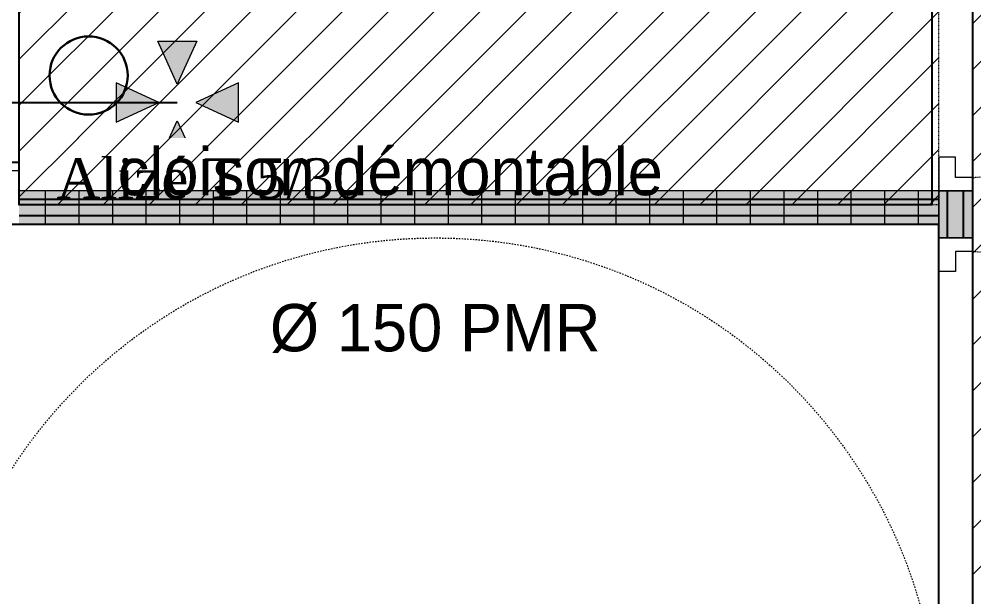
# Model space of a CAD drawing. Header units: centimetres. Extents: x 1724 to 19617, y -6503 to 8072.
# Drawn here: x 5291.1 to 5433.3, y 3978 to 4064 of the extents above; entities that cross this region are included whole.
import ezdxf

# ---------------------------------------------------------------- set-up
doc = ezdxf.new("R2010")
doc.units = ezdxf.units.CM
for name, pattern in [('Style de ligne -13', [0.147638, 0.098425, -0.049213]), ('Style de ligne -18', [0.164042, 0.054681, -0.109361]), ('Style de ligne -5', [0.20828, 0.069425, -0.138855]), ('VW-01', [0.41656, 0.20828, -0.20828])]:
    doc.linetypes.add(name, pattern=pattern)
for name, color, linetype, lineweight in [('B amÈnagement intÈrieur', 7, 'Continuous', 5), ('B Faux plafonds-1', 7, 'Continuous', 5), ('B GÈnÈral', 7, 'Continuous', 5), ('F REMPLISSAGE-vert clair-1', 7, 'Continuous', 5), ('F REMPLISSAGE-vert foncÈ', 7, 'Continuous', 5), ('F REMPLISSAGE-vert hachurÈ', 7, 'Continuous', 5)]:
    doc.layers.add(name, color=color, linetype=linetype, lineweight=lineweight)
for name, color, linetype in [('B aménagement intérieur', 252, 'Continuous'), ('B Faux plafonds', 252, 'Continuous'), ('B Général', 252, 'Continuous'), ('C ANNOTATIONS-PMR', 252, 'Style de ligne -5'), ('C ANNOTATIONS-prestations', 252, 'Continuous'), ('D SURFACES-shab', 252, 'Continuous'), ('F REMPLISSAGE-vert clair', 252, 'Continuous'), ('F REMPLISSAGE-vert foncé', 252, 'Continuous'), ('F REMPLISSAGE-vert hachuré', 252, 'Continuous'), ('prlm-ELEC-CFO', 1, 'Continuous'), ('prlm-VMC', 93, 'Continuous')]:
    doc.layers.add(name, color=color, linetype=linetype)
doc.styles.add('Eurostile', font='Eurosti.TTF')
doc.styles.add('Eurostile (italic)', font='Eurostib.TTF')
doc.styles.add('prlm-vmc', font='pala.ttf', dxfattribs={"height": 14})
pattern_1 = [(45, (0.0456, -2.7174), (-3.5277778, 3.3072917), [])]
pattern_2 = [(270, (0.0456, -1.2713), (-5, 5e-14), [])]

# ---------------------------------------------------------------- blocks, each defined once
blk = doc.blocks.new('xi.bep')
at = {"layer": 'prlm-VMC', "linetype": 'ByBlock', "lineweight": 5}
h = blk.add_hatch(color=0, dxfattribs=at)
h.paths.add_polyline_path([(0, 2.74), (2.92, 9.1), (-2.92, 9.1)])
h.paths.add_polyline_path([(9.1, -2.92), (9.1, 2.92), (2.74, 0)])
h.paths.add_polyline_path([(2.92, -9.1), (0, -2.74), (-2.92, -9.1)])
h.paths.add_polyline_path([(-9.1, -2.92), (-2.74, 0), (-9.1, 2.92)])
at = {"layer": 'prlm-VMC', "color": 0, "linetype": 'ByBlock', "lineweight": 5, "flags": 128}
for points in [[(2.92, 9.1), (-2.92, 9.1), (0, 2.74)], [(-9.1, -2.92), (-9.1, 2.92), (-2.74, 0)], [(9.1, 2.92), (9.1, -2.92), (2.74, 0)], [(-2.92, -9.1), (2.92, -9.1), (0, -2.74)]]:
    blk.add_lwpolyline(points, close=True, dxfattribs=at)
blk = doc.blocks.new('G 100_80')
at = {"layer": 'B Général', "color": 7, "linetype": 'Continuous', "lineweight": 5}
blk.add_line((48.52, 43.75), (48.52, -43.75), dxfattribs=at)
at = {"layer": 'B Général', "color": 7, "linetype": 'Continuous', "lineweight": 5, "flags": 128}
blk.add_lwpolyline([(9.5, -45), (9.5, 45), (48.52, 45), (48.52, -45)], close=True, dxfattribs=at)
at = {"layer": 'C ANNOTATIONS-prestations'}
blk.add_line((48.52, -43.75), (47.42, -43.75), dxfattribs=at)
blk = doc.blocks.new('Rond 150_PMR')
at = {"layer": 'B Général', "color": 154, "linetype": 'VW-01', "lineweight": 5, "true_color": 0x0053a6}
blk.add_circle((0, 0), 75, dxfattribs=at)
at = {"layer": 'B Général', "color": 154, "true_color": 0x0053a6, "insert": (-61.5, 0), "char_height": 7.049, "attachment_point": 5, "rotation": 90, "line_spacing_factor": 0.895453, "style": 'Eurostile (italic)'}
blk.add_mtext('Ø 150 PMR', dxfattribs=at)
blk = doc.blocks.new('PP 80')
at = {"layer": 'B Général', "linetype": 'Style de ligne -18', "lineweight": 5, "flags": 128}
blk.add_lwpolyline([(46, 2.5), (45.27, 13.33), (43.1, 23.98), (39.53, 34.26), (34.61, 44), (28.44, 53.03), (21.1, 61.19), (12.74, 68.35), (3.5, 74.38), (-6.47, 79.18), (-17, 82.67), (-27.91, 84.79), (-39, 85.5)], dxfattribs=at)
at = {"layer": 'B Général', "color": 7, "linetype": 'Continuous', "lineweight": 5, "flags": 128}
blk.add_lwpolyline([(48, 2.5), (46, 2.5), (46, 0), (43, 0), (43, -2.5), (48, -2.5), (48, -2.5), (48, -2.5), (48, 1.79), (48, 1.79)], close=True, dxfattribs=at)

msp = doc.modelspace()

# ---------------------------------------------------------------- hatches: boundary and pattern name
at = {"layer": 'B Faux plafonds-1', "linetype": 'Continuous', "lineweight": 5, "true_color": 0xaaaaaa}
h = msp.add_hatch(dxfattribs=at)
h.set_pattern_fill('F_P__SOFFITE', color=253, style=0, pattern_type=2)
h.set_pattern_definition(pattern_1)
h.paths.add_polyline_path([(5673.136, 4066.461), (5708.136, 4066.465), (5708.136, 4131.451), (5843.106, 4131.456), (5843.106, 4066.364), (5843.087, 4066.364), (5843.087, 3972.665), (5553.087, 3972.691), (5553.087, 3873.941), (5433.087, 3873.941), (5433.087, 4131.449), (5673.136, 4131.434)])

# ---------------------------------------------------------------- linework, layer by layer
at = {"layer": 'B Faux plafonds', "color": 7, "linetype": 'Style de ligne -13', "lineweight": 5, "flags": 128}
msp.add_lwpolyline([(5673.136, 4066.461), (5708.136, 4066.465), (5708.136, 4131.451), (5843.106, 4131.456), (5843.106, 4066.364), (5843.087, 4066.364), (5843.087, 3972.665), (5553.087, 3972.691), (5553.087, 3873.941), (5433.087, 3873.941), (5433.087, 4131.449), (5673.136, 4131.434)], close=True, dxfattribs=at)
at = {"layer": 'B GÈnÈral', "color": 9, "linetype": 'Continuous', "true_color": 0xc0dcc0}
msp.add_solid([(5433.087, 4031.451), (5428.087, 4031.451), (5433.087, 4038.451), (5428.087, 4038.451)], dxfattribs=at)
at = {"layer": 'B Général', "color": 98, "linetype": 'Continuous', "lineweight": 13, "true_color": 0x004400}
for p, q in [((5433.087, 4038.451), (5428.087, 4038.451)), ((5428.087, 4031.451), (5428.087, 4038.451)), ((5428.087, 4038.451), (5428.087, 4033.451)), ((5433.087, 4031.451), (5433.087, 4038.451)), ((5428.087, 4033.451), (5291.107, 4033.451)), ((5433.087, 4031.451), (5428.087, 4031.451))]:
    msp.add_line(p, q, dxfattribs=at)
at = {"layer": 'D SURFACES-shab', "flags": 128}
for points in [[(5838.087, 3972.714), (5838.087, 4131.474), (5708.087, 4131.474), (5708.087, 4066.503), (5672.865, 4066.498), (5672.865, 4131.469), (5433.087, 4131.448), (5433.087, 3873.938), (5553.087, 3873.941), (5553.087, 3972.691)], [(5428.1, 3821.451), (5428.1, 4033.451), (5203.1, 4033.451), (5203.083, 3821.451)]]:
    msp.add_lwpolyline(points, close=True, dxfattribs=at)
at = {"layer": 'F REMPLISSAGE-vert clair'}
for p, q in [((5429.387, 4031.451), (5429.387, 4038.451)), ((5431.787, 4031.451), (5431.787, 4038.451))]:
    msp.add_line(p, q, dxfattribs=at)
at = {"layer": 'F REMPLISSAGE-vert clair-1', "color": 9, "linetype": 'Continuous', "true_color": 0xc0dcc0}
msp.add_solid([(5429.387, 4031.451), (5431.787, 4031.451), (5429.387, 4038.451), (5431.787, 4038.451)], dxfattribs=at)
at = {"layer": 'F REMPLISSAGE-vert foncÈ', "color": 54, "linetype": 'Continuous', "true_color": 0x99aa00}
for points in [[(5428.087, 4031.451), (5429.387, 4031.451), (5428.087, 4038.451), (5429.387, 4038.451)], [(5431.787, 4031.451), (5433.087, 4031.451), (5431.787, 4038.451), (5433.087, 4038.451)]]:
    msp.add_solid(points, dxfattribs=at)
at = {"layer": 'F REMPLISSAGE-vert foncé', "color": 98, "linetype": 'Continuous', "lineweight": 13, "true_color": 0x004400}
for p, q in [((5428.087, 4031.451), (5428.087, 4038.451)), ((5433.087, 4031.451), (5433.087, 4038.451))]:
    msp.add_line(p, q, dxfattribs=at)
at = {"layer": 'F REMPLISSAGE-vert foncé'}
for p, q in [((5429.387, 4031.451), (5429.387, 4038.451)), ((5431.787, 4031.451), (5431.787, 4038.451))]:
    msp.add_line(p, q, dxfattribs=at)
at = {"layer": 'F REMPLISSAGE-vert hachuré', "color": 98, "linetype": 'Continuous', "lineweight": 13, "true_color": 0x004400}
msp.add_line((5428.087, 4033.451), (5291.107, 4033.451), dxfattribs=at)
at = {"layer": 'prlm-ELEC-CFO', "lineweight": 30}
msp.add_circle((5301.465, 4055.631), 5.823, dxfattribs=at)
at = {"layer": 'prlm-VMC'}
msp.add_lwpolyline([(5224.869, 4051.629), (5314.667, 4051.629)], dxfattribs=at)

# ---------------------------------------------------------------- block references
at = {"layer": 'B aménagement intérieur', "color": 7, "rotation": 270}
msp.add_blockref('PP 80', (5430.587, 4086.451), dxfattribs=at)
at = {"layer": 'B aménagement intérieur', "color": 7, "xscale": -1, "rotation": 270}
msp.add_blockref('PP 80', (5430.587, 3983.451), dxfattribs=at)
at = {"layer": 'C ANNOTATIONS-PMR', "color": 7, "rotation": 270}
msp.add_blockref('Rond 150_PMR', (5353.087, 3956.451), dxfattribs=at)
at = {"layer": 'prlm-VMC', "xscale": -1, "rotation": 180}
msp.add_blockref('xi.bep', (5314.667, 4051.629), dxfattribs=at)

# ---------------------------------------------------------------- next in the draw order: texts
at = {"layer": 'prlm-VMC', "ltscale": 25, "insert": (5319.589, 4040.268), "char_height": 6, "width": 58.61474, "attachment_point": 5, "line_spacing_factor": 0.8, "style": 'prlm-vmc', "bg_fill": 2}
msp.add_mtext('Alizé T 5/30', dxfattribs=at)

# ---------------------------------------------------------------- next in the draw order: hatches: boundary and pattern name
at = {"layer": 'B amÈnagement intÈrieur', "linetype": 'Continuous', "lineweight": 5, "true_color": 0xaaaaaa}
h = msp.add_hatch(dxfattribs=at)
h.set_pattern_fill('F_P__SOFFITE', color=253, style=0, pattern_type=2)
h.set_pattern_definition(pattern_1)
h.paths.add_polyline_path([(5428.087, 4131.449), (5291.087, 4131.451), (5291.087, 4036.451), (5428.087, 4036.451)])
at = {"layer": 'F REMPLISSAGE-vert hachurÈ', "linetype": 'Continuous', "lineweight": 0, "true_color": 0x99aa00}
for points in [[(5428.087, 4037.151), (5428.087, 4038.451), (5291.107, 4038.451), (5291.107, 4037.151)], [(5428.087, 4034.751), (5428.087, 4037.151), (5291.107, 4037.151), (5291.107, 4034.751)], [(5428.087, 4033.451), (5428.087, 4034.751), (5291.107, 4034.751), (5291.107, 4033.451)]]:
    msp.add_hatch(color=54, dxfattribs=at).paths.add_polyline_path(points)
at = {"layer": 'F REMPLISSAGE-vert hachurÈ', "linetype": 'Continuous', "lineweight": 5, "true_color": 0x004400}
h = msp.add_hatch(dxfattribs=at)
h.set_pattern_fill('90-0_5 HYDROFUGE_0_5', color=98, angle=180, style=0, pattern_type=2)
h.set_pattern_definition(pattern_2)
h.paths.add_polyline_path([(5428.087, 4037.151), (5428.087, 4038.451), (5291.107, 4038.451), (5291.107, 4037.151)])
h = msp.add_hatch(dxfattribs=at)
h.set_pattern_fill('90-0_5 HYDROFUGE_0_5', color=98, angle=180, style=0, pattern_type=2)
h.set_pattern_definition(pattern_2)
h.paths.add_polyline_path([(5428.087, 4034.751), (5428.087, 4037.151), (5291.107, 4037.151), (5291.107, 4034.751)])
h = msp.add_hatch(dxfattribs=at)
h.set_pattern_fill('90-0_5 HYDROFUGE_0_5', color=98, angle=180, style=0, pattern_type=2)
h.set_pattern_definition(pattern_2)
h.paths.add_polyline_path([(5428.087, 4033.451), (5428.087, 4034.751), (5291.107, 4034.751), (5291.107, 4033.451)])

# ---------------------------------------------------------------- next in the draw order: linework, layer by layer
at = {"layer": 'B aménagement intérieur', "color": 7, "linetype": 'Style de ligne -13', "lineweight": 5, "flags": 128}
msp.add_lwpolyline([(5428.087, 4131.449), (5291.087, 4131.451), (5291.087, 4036.451), (5428.087, 4036.451)], close=True, dxfattribs=at)
at = {"layer": 'B Général', "color": 98, "linetype": 'Continuous', "lineweight": 13, "true_color": 0x004400}
msp.add_line((5428.087, 4038.451), (5291.107, 4038.451), dxfattribs=at)
at = {"layer": 'D SURFACES-shab', "flags": 128}
msp.add_lwpolyline([(5291.087, 4131.451), (5291.087, 4036.451), (5427.087, 4036.451), (5427.087, 4131.451)], close=True, dxfattribs=at)
at = {"layer": 'F REMPLISSAGE-vert hachuré', "color": 98, "linetype": 'Continuous', "lineweight": 13, "true_color": 0x004400}
msp.add_line((5428.087, 4038.451), (5291.107, 4038.451), dxfattribs=at)
at = {"layer": 'F REMPLISSAGE-vert hachuré'}
for p, q in [((5428.087, 4037.151), (5291.107, 4037.151)), ((5428.087, 4037.151), (5291.107, 4037.151)), ((5428.087, 4034.751), (5291.107, 4034.751)), ((5428.087, 4034.751), (5291.107, 4034.751))]:
    msp.add_line(p, q, dxfattribs=at)

# ---------------------------------------------------------------- next in the draw order: block references
at = {"layer": 'B aménagement intérieur', "color": 7}
msp.add_blockref('G 100_80', (5242.587, 4086.451), dxfattribs=at)

# ---------------------------------------------------------------- next in the draw order: texts
at = {"layer": 'C ANNOTATIONS-prestations', "insert": (5305.784, 4037.712), "char_height": 7.04867, "width": 121.30262, "attachment_point": 7, "line_spacing_factor": 0.895453, "style": 'Eurostile'}
msp.add_mtext('cloison démontable', dxfattribs=at)

doc.saveas('drawing.dxf')
